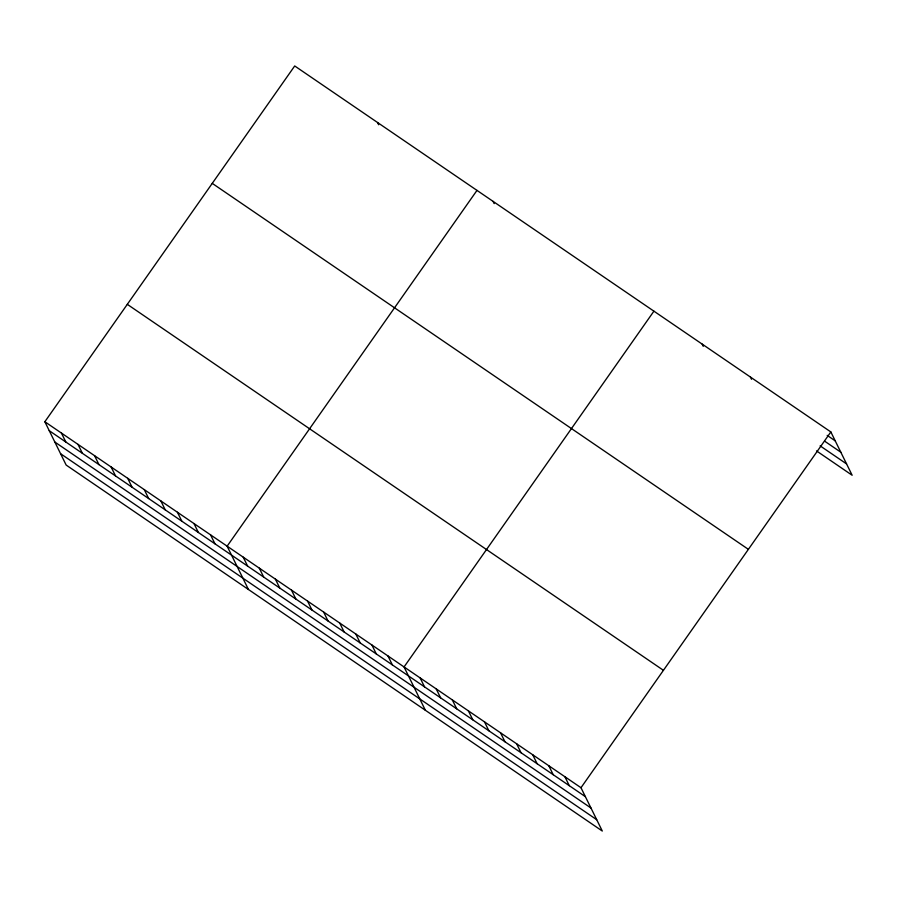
<?xml version="1.0" encoding="UTF-8"?>
<svg xmlns="http://www.w3.org/2000/svg" width="897" height="897" viewBox="0 0 897 897"><rect width="100%" height="100%" fill="white"/><g stroke="black" fill="none" stroke-linecap="round" stroke-linejoin="round"><path stroke-width="1.35" d="M44.85 421.747L580.987 787.723L602.291 831.037L66.165 465.061L44.85 421.747L294.709 65.963L830.835 431.939L852.15 475.253L816.539 450.933M476.991 190.388L227.132 546.183L248.447 589.497M653.913 311.169L404.054 666.953L425.369 710.267M580.987 787.723L830.835 431.939M827.191 435.37L835.23 440.864M824.735 441.234L840.814 452.211M820.138 445.865L846.566 463.906M212.253 183.369L748.39 549.345M127.307 304.341L663.432 670.317M49.245 430.683L585.371 796.659M54.829 442.03L590.955 807.995M60.581 453.714L596.707 819.69M750.419 377.043L751.518 379.274M702.172 344.1L703.259 346.332M493.07 201.377L494.169 203.608M377.559 122.519L378.657 124.75M564.897 776.746L569.292 785.671M548.818 765.769L553.202 774.694M532.728 754.792L537.124 763.717M516.65 743.815L521.045 752.74M500.56 732.827L504.955 741.763M484.481 721.85L488.876 730.775M468.391 710.873L472.786 719.798M452.312 699.895L456.708 708.821M436.222 688.918L440.618 697.844M420.144 677.93L424.539 686.867M387.975 655.976L392.37 664.901M371.896 644.999L376.28 653.924M355.806 634.022L360.202 642.947M339.728 623.034L344.112 631.97M323.638 612.057L328.033 620.982M307.559 601.08L311.943 610.005M291.469 590.103L295.864 599.028M275.39 579.126L279.786 588.051M259.3 568.137L263.696 577.074M243.222 557.16L247.617 566.085M210.56 534.87L214.955 543.795M193.987 523.556L198.383 532.482M177.427 512.243L181.811 521.179M160.855 500.941L165.239 509.866M144.282 489.627L148.667 498.553M127.71 478.314L132.094 487.239M111.138 467.001L115.534 475.926M94.566 455.687L98.962 464.612M77.994 444.374L82.389 453.299M61.422 433.06L65.817 441.997"/></g></svg>
